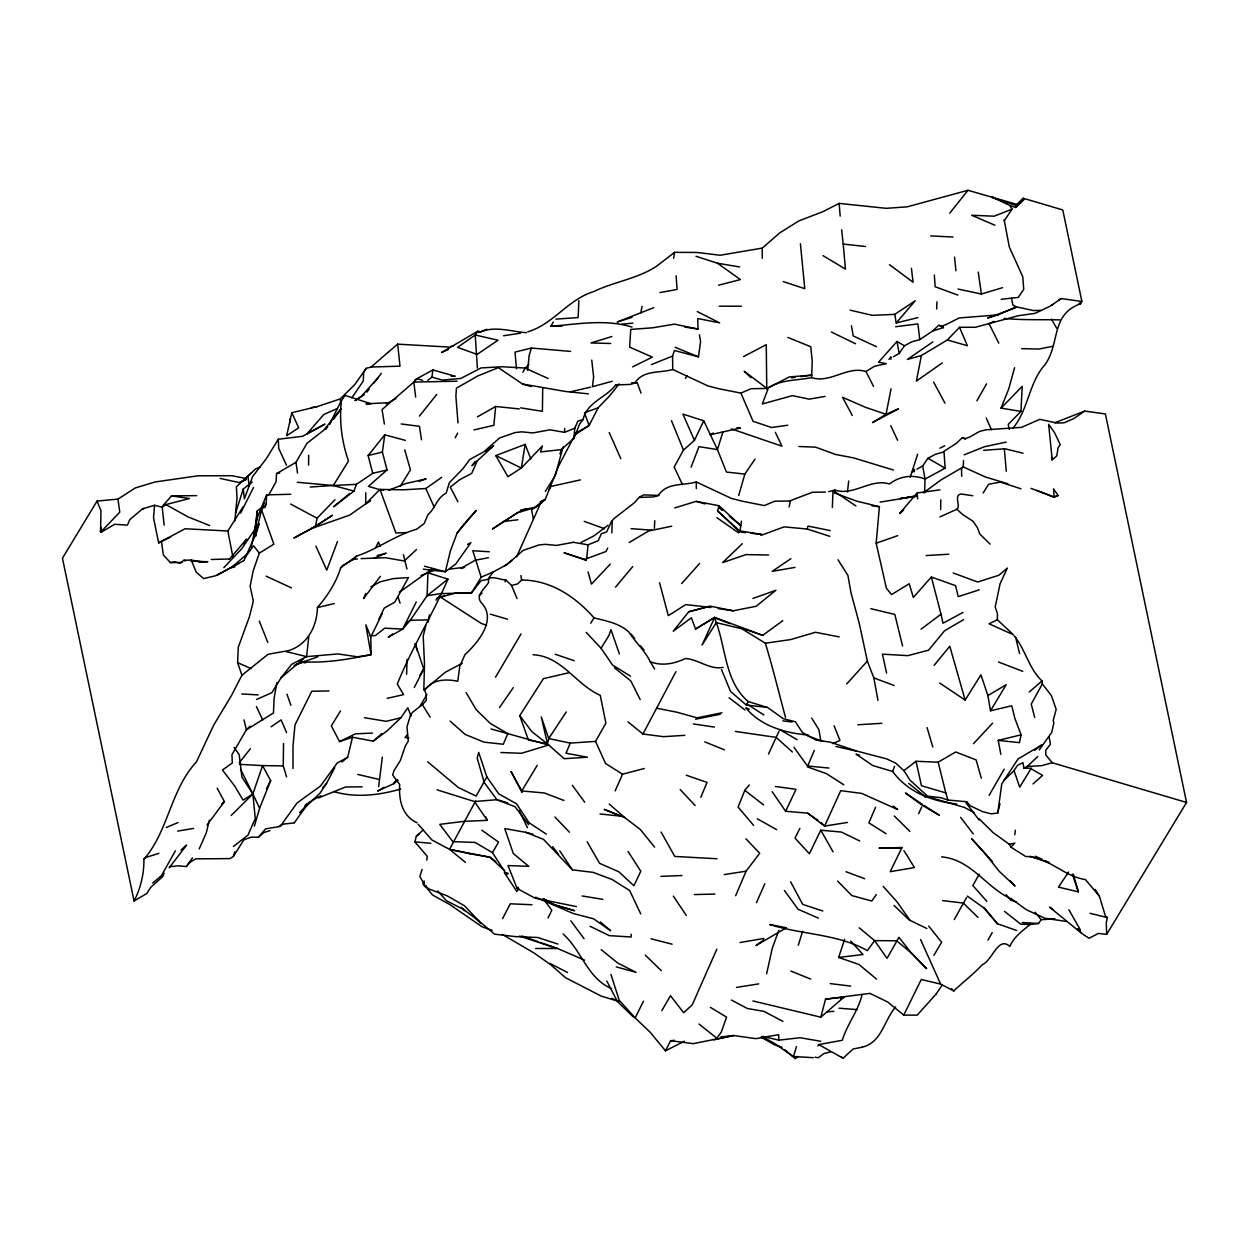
<?xml version="1.0" encoding="UTF-8"?>
<svg xmlns="http://www.w3.org/2000/svg" width="1249" height="1249" viewBox="0 0 1249 1249"><rect width="100%" height="100%" fill="white"/><g stroke="black" fill="none" stroke-linecap="round" stroke-linejoin="round"><path stroke-width="1.5" d="M292.984 768.51L293 745.981L295.014 724.842L311.766 691.259L329.002 690.962M117.968 499.1L119.763 512.199L100.56 532.199L100.95 510.685L97.032 501.099L117.968 499.1L135.36 487.922L154.923 482.005L197.842 475.807L231.924 475.728L245.507 478.367L255.514 469.015L259.901 467.064M997.389 619.785L989.052 623.797L1013.439 634.757L997.389 619.785L997.42 613.602L995.188 606.967L1000.106 583.658L1007.35 568.092L998.872 575.243L977.655 582.003L953.19 572.963M308.581 465.096L308.675 455.292M762.233 258.34L762.28 248.098L779.595 233.001L798.907 220.854L822.513 211.846L839.172 203.4L886.259 208.333L907.289 206.819L967.959 190.285L1016.811 204.368L1017.123 205.882L1015.64 207.459L1009.91 205.492L991.831 196.952M365.785 492.746L365.66 503.893L349.767 515.072L311.266 528.608L293.89 538.054L315.513 526.485L332.546 515.259L311.266 528.608M286.583 776.894L283.258 765.902L283.523 743.592M631.167 934.19L631.135 937L609.215 935.626L590.012 926.243M940.669 509.514L940.794 499.834M378.65 786.605L382.335 757.081M611.869 532.917L612.197 520.911M406.596 674.366L407.065 659.425M527.656 370.328L529.17 355.419L531.403 348.034L570.574 351.406M963.51 460.506L963.291 466.939L961.511 468.188L961.714 476.291M299.557 661.517C323.616 663.672 347.55 659.394 371.047 654.726L365.848 624.89L370.797 636.99L371.047 654.726L357.511 656.787L337.917 653.93L306.583 656.631L284.944 651.26L268.129 654.257L241.916 675.241L231.502 695.474L213.688 725.123L196.452 761.874C170.457 789.836 168.631 830.819 143.9 859.281C144.135 873.707 140.715 888.164 134.065 900.966L62.45 558.194L97.032 501.099M936.672 308.971L936.937 301.868M519.303 408.923L495.666 406.487L493.855 425.316L473.902 429.937M286.099 651.291C306.63 646.389 316.918 627.326 317.433 607.56C327.535 595.773 336.059 582.752 340.696 567.795L356.465 556.164C377.526 549.123 395.402 535.228 416.698 529.186L424.176 523.581L427.954 514.619C435.339 508.515 436.775 497.711 446.158 493.183L449.375 482.614L462.739 468.953L469.811 459.413L483.691 451.888L499.631 437.946L515.15 432.544L521.739 431.842L532.917 432.935L549.966 429.797L564.501 432.357L564.673 428.485M658.879 495.4L643.75 494.901L639.41 497.133L634.414 502.723L614.243 518.413L611.495 521.426L606.592 531.996L601.331 533.698L598.271 540.692L588.014 544.845L586.718 558.537M832.334 507.547L833.036 490.529L835.05 490.108C853.801 496.243 870.756 478.055 889.46 484.003C899.592 475.978 912.863 474.292 925.041 479.054L945.118 468.188L943.994 451.264L956.281 443.411L961.933 437.993L965.93 438.383L969.661 437.056L979.435 431.498L985.695 429.828L1021.604 427.345L1039.73 419.321L1056.982 423.052L1063.976 422.833L1073.812 418.587L1084.678 411.077L1105.381 413.934L1186.55 802.451L1106.661 934.361L1098.293 933.425L1089.081 938.264L1081.868 933.534L1077.746 928.631M890.865 359.275L890.974 356.855L888.96 359.384M914.362 471.763L914.471 469.343L912.457 471.872M654.382 528.327L654.757 520.739M241.916 675.241L237.622 662.626L238.294 647.201L249.394 616.834L252.766 603.486L253.204 600.535L250.128 586.296L253.11 571.027L259.339 553.135L273.859 544.142L261.541 509.826L266.084 504.206L266.677 494.854L290.752 494.276M387.986 402.756L366.019 403.786L371.062 403.77L345.099 395.387L341.445 400.617C339.088 420.975 341.742 441.693 348.502 461.053L333.296 485.502L310.205 487.016M1020.948 411.421L1022.213 386.331L1001.058 408.126L1020.948 411.421L1008.208 424.395L1009.364 429.484M333.436 419.461L341.039 408.782L323.663 430.312L306.973 443.317L295.982 462.317L276.544 473.636L276.045 481.786L268.832 494.76M381.007 490.061L368.408 486.345L387.034 469.967L382.381 452.076L384.754 434.839L405.332 440.366M835.55 493.371L856.611 501.099L879.405 506.704L876.174 543.206L886.4 588.217L891.583 594.571L909.225 583.751L913.316 597.459L931.364 577.007L955.563 585.656L958.233 596.632L979.294 589.825M530.841 458.961L525.126 444.394L495.806 455.588L507.89 476.696L521.364 468.032L542.394 445.955L540.552 451.951L561.238 449.609L573.962 438.352L574.774 428.204L577.834 421.21L583.096 419.508C586.796 402.1 606.374 397.713 615.913 384.63M162.745 505.845L171.519 495.915L189.489 498.507L165.898 504.58L162.229 507.235L154.579 505.267L153.533 517.82L158.639 542.925L185.071 528.749L227.864 531.012L243.149 506.735M578.849 300.619L578.131 317.574L555.883 319.104M234.874 520.692L237.029 497.664L236.373 486.767L251.673 472.731M255.998 535.993L256.919 526.391L255.686 534.463L243.898 560.551M308.768 636.615L306.583 656.631L291.704 664.265L281.103 677.739L271.923 692.617L256.529 699.487M847.446 491.997L848.711 481.006M253.875 537.304L257.263 510.888L261.634 507.75L264.335 502.879M674.772 507.937L696.13 501.349L718.94 505.72L717.597 510.935L739.908 532.027L741.438 521.192M427.751 380.336L431.935 377.151L432.872 369.938L455.198 376.277L451.326 376.246M721.563 669.714L730.509 691.384L746.34 705.076L767.464 707.402L783.373 718.737L795.394 721.766L802.404 732.476L815.94 740.079L830.148 742.14L856.533 751.008L886.774 758.924L895.752 763.17L903.854 770.633L910.006 780.157L927.601 796.144L940.981 797.705L947.913 800.063L966.71 801.717L970.426 805.886L982.541 811.585L991.097 813.848L997.748 813.021L1001.792 783.841L1018.029 758.955L1041.916 744.857L1034.625 750.352M1014.766 834.738L1015.359 830.242M750.868 377.635L744.232 371.265L766.948 388.439L751.071 388.72L740.922 393.107L719.393 388.845L707.996 385.957L672.743 369.47L672.555 356.09L674.429 350.485L698.472 356.839L700.595 341.43L699.409 334.732M426.752 860.124L427.283 856.361L414.871 841.873L416.323 836.284L419.164 833.754M254.796 534.869L255.358 531.012M255.92 527.172L257.263 510.888M1016.827 204.383L1023.134 198.232L1062.774 209.941L1081.884 301.446L1080.51 303.757C1050.534 314.483 1060.26 342.882 1045.21 364.411C1028.77 382.553 1028.645 409.063 1013.173 427.939M673.633 258.309L674.554 252.329L697.114 252.47L720.158 255.249L762.28 248.098M525.126 444.394L521.364 468.032L495.806 455.588M769.134 387.315C782.436 379.415 797.096 380.539 811.553 377.62L812.24 361.258L810.726 346.722L787.869 337.449M834.535 493.293L835.05 490.108M428.157 622.158L429.391 614.945M276.888 682.532L274.046 698.644L273.484 712.976L246.396 729.759L231.971 754.661L232.298 763.014L222.447 769.993L234.64 785.949L243.102 800.141L252.876 793.958L262.571 765.606L283.258 765.902M291.86 412.701L286.645 435.76L298.667 427.798L291.86 412.701L316.871 406.674L311.407 407.596M315.513 526.485L317.043 518.241L334.966 499.741M978.841 818.563L993.127 832.661L1009.239 844.215L1010.831 847.119L1025.694 856.502C1047.895 856.533 1063.617 876.376 1085.381 879.561L1099.401 896.173L1105.412 916.001L1107.285 917.547L1106.286 922.839L1106.661 934.361M829.836 536.336L807.369 529.061L807.853 526.594M789.165 506.907L790.305 501.005L792.631 499.803L812.396 492.262L825.355 492.09M640.768 312.968L642.064 306.317M891.052 388.845L886.041 414.309L872.52 422.584L898.39 408.86L886.041 414.309L865.557 407.361L842.544 397.291L852.286 415.48M1081.884 301.446L1061.182 298.589L1050.3 306.099L1034.984 313.374L1018.263 315.732L975.36 327.269L959.529 327.3L947.366 339.947L921.372 355.559L916.376 381.117L942.214 362.944M251.19 547.359L257.325 517.554L266.677 494.854M910.193 477.259L917.625 454.246M939.701 683.062L965.134 700.064L980.933 674.835L987.897 695.552L990.504 710.79L1011.768 705.794L1014.875 718.472L1021.12 734.818L1019.403 742.64L998.216 740.392L1000.839 754.427M766.605 973.83L772.35 948.007L778.892 930.271M261.541 509.826L255.686 534.463L259.355 523.784M997.748 813.021L999.981 803.7M341.914 761.937L347.644 757.331L352.499 737.222L373.279 741.157L387.518 730.493L400.913 717.738L407.798 707.777L411.062 715.88M425.847 625.421L423.208 636.131L424.488 663.906L423.817 690.166L445.269 672.29L462.239 663.235M209.442 820.125L206.288 832.833L199.2 848.93M752.882 1000.949L820.796 1017.17L825.558 999.138L869.882 993.377L887.68 1001.979L903.776 1015.109L917.188 1015.14L936.126 994.032M1014.578 367.721L1008.755 388.876L1001.058 408.126M979.044 820L966.336 803.091L966.71 801.717M738.69 495.51L744.857 474.105L755.036 459.086M254.374 826.12L259.605 808.244L270.658 780.641L262.571 765.606L239.964 764.357M796.472 1046.6L793.49 1056.513L813.349 1057.684M422.053 869.413L419.883 876.579L423.739 883.199M410.515 715.177L406.955 726.809L408.314 741.047L405.332 745.981L400.336 760.532L393.857 770.898L392.686 775.036L399.696 784.434C398.712 799.579 401.756 815.8 417.119 822.81M563.112 446.83L555.196 475.697L545.36 491.357M722.874 432.092L717.426 449.593L726.45 472.044L744.857 474.105M798.267 945.228L802.639 931.364M492.2 930.427L482.052 926.774L449.765 904.541L432.451 894.94L423.239 883.527L424.207 880.967M235.561 513.105L243.29 488.968L252.236 482.13M256.607 523.253L254.374 530.154L241.791 548.67L223.836 567.655M169.458 866.744L178.42 865.807L186.382 866.572L189.364 862.591L195.671 858.859L229.957 858.609L233.36 856.486L234.874 851.818M876.47 979.091L859 964.493L838.641 957.437L844.621 939.342M505.111 581.847L505.767 579.911C501.052 580.239 486.454 573.275 488.624 582.331C484.831 589.091 473.949 595.914 482.379 603.845C496.587 620.831 477.446 642.985 464.847 654.835L459.741 666.466L457.758 681.298C446.174 678.738 431.514 679.222 424.691 690.556L426.221 694.303L426.315 700.189L423.317 703.812M264.866 507.765L266.084 504.206M817.798 1046.006L818.735 1044.57L842.263 1040.292C847.072 1024.586 857.735 1011.565 861.857 995.64M349.486 493.605L333.655 506.751L354.013 491.091L356.387 484.331L372.748 473.309L387.034 469.967M956.812 804.013C932.019 801.187 907.929 792.397 892.645 771.46L894.487 766.371M337.511 541.473L326.77 570.122L315.872 546.078M768.494 387.643L762.358 403.958L792.412 395.636L809.211 399.149L825.136 396.401M464.566 523.253L457.118 533.058L450.374 550.965L445.331 571.761L423.27 569.185M164.087 873.176L162.823 876.501L150.817 887.227L146.82 893.488L134.065 900.966M691.087 467.173L698.987 446.642L717.426 449.593L703.749 420.788L682.906 414.09L694.444 440.366L683.468 450.062L674.179 467.048L682.407 484.456M779.033 731.165L768.525 754.037M559.927 453.933L562.019 448.547M573.962 438.352L579.677 423.911L583.096 419.508M749.291 784.95L744.81 790.336L738.097 807.057L753.6 825.355M516.68 556.711L541.426 501.349M365.692 593.494L363.615 598.521L380.383 576.32M533.011 654.757C561.691 656.053 575.789 684.468 600.254 695.365L605.89 723.202L595.539 741.406L570.247 743.093L566.016 753.209L587.405 757.206L564.173 758.689L548.701 745.029L491.06 728.979M700.814 797.299L707.028 782.405L686.247 775.207M449.781 848.867L475.588 801.046M735.63 895.752L746.09 871.178L759.704 853.239L745.95 838.86M875.58 807.291L868.836 822.872L886.072 833.692M814.27 750.43L807.385 766.87L826.354 773.599L843.793 784.794M756.472 902.699L764.841 883.683M615.179 790.882L622.517 774.208L644.281 768.494M477.134 461.1L471.654 473.433L460.038 479.491L450.264 487.094L457.868 501.645M421.007 575.508L427.954 572.791L447.954 579.161C432.513 614.867 411.795 648.09 397.307 684.015L403.583 694.616L387.206 698.347M782.764 620.722L762.671 635.351L714.693 617.412L702.032 645.093L716.286 622.642L714.693 617.412L695.568 629.043L691.4 617.771L673.242 631.229L688.714 611.791L709.932 606.108L733.257 610.792L756.129 606.28L775.941 590.246L752.913 598.49M382.21 613.649L370.797 636.99M817.986 820.437L807.635 813.146L785.637 811.272L796.05 789.306L775.395 786.48M918.624 813.708L921.731 806.995M716.832 949.178L692.18 1004.93L683.625 1012.689L670.479 995.734L661.798 1010.675M1009.91 205.492L1012.049 209.145L1004.258 220.808M694.444 440.366L703.749 420.788M627.997 721.86L642.938 734.022L675.896 671.712M903.776 1015.109L921.262 979.497L940.622 984.087L953.783 990.972C963.057 982.011 973.455 974.298 982.104 964.79C992.112 961.168 998.045 935.517 1009.832 946.414C1014.188 936.453 1022.385 931.114 1029.957 924.525L1038.559 923.479L1041.135 919.717L1054.983 918.811M375.855 547.359L378.478 542.004L380.118 546.328M528.608 824.637L515.025 806.698L496.93 799.719L484.175 782.42L477.18 758.049L478.71 752.429L486.86 776.925L476.103 796.081L458.289 787.479L427.611 761.765M901.997 847.509L901.278 848.321L878.984 848.087L901.997 847.509L890.178 871.677L914.44 867.571L903.917 850.6M378.915 618.989L384.255 608.076L394.778 602.127L408.454 577.6L393.497 578.584L380.383 581.737L370.922 586.78M548.046 917.953L551.793 910.318L544.127 899.78M607.701 548.061L606.015 551.496L584.704 559.396L564.002 552.761L586.281 560.348L584.704 559.396M684.343 1041.229L665.483 1050.831L650.089 1032.142L635.148 1017.951L643.469 1001.167M416.245 602.018L402.709 629.106L388.283 637.302L392.686 633.883M240.589 513.183L253.531 487.438M799.875 828.43L795.004 838.095L809.383 853.77L820.78 830.21L841.358 832.053L859.749 840.983M414.309 687.496L423.708 668.918L415.293 643.75M665.483 1050.831L670.588 1040.745L674.366 1040.323M329.689 423.77L341.445 400.617M522.972 372.218L525.095 368.08L548.124 378.478M619.098 383.896L609.84 395.683L598.177 407.736L589.091 425.534L574.524 435.042M266.349 789.04L270.658 780.641M575.82 433.184L558.412 466.423L545.267 499.397L535.837 507.281L517.476 512.777L492.559 528.889L517.476 512.777L526.157 508.608M309.986 801.468L299.744 812.709L319.947 793.224L326.535 783.451L334.748 767.698M502.52 918.733L510.31 903.792L531.965 904.76M455.214 437.79L457.665 433.075M1033.017 783.919L1042.618 775.426L1030.394 768.385L1023.868 768.026L1022.962 762.624L1017.357 765.45L1014.047 770.633L1003.759 780.578M448.5 347.035L397.682 344.146L399.992 366.16L371.109 367.05L366.222 368.346L354.716 384.645L340.212 398.931L316.403 406.893M954.283 919.545L966.57 897.516M1014.157 635.803C1025.538 649.636 1028.676 668.34 1041.994 680.939L1042.337 683.952L1031.252 704.108L1034.703 717.535M685.514 378.447L687.028 375.715M979.185 874.206L972.846 885.572L986.897 901.356M175.375 850.834L161.386 875.721L152.721 883.027M766.683 707.231L748.307 701.595L746.34 705.076L747.152 704.155M987.99 940.138L992.206 932.644M562.222 326.145L550.871 326.254L553.26 322.055M976.937 400.757L986.523 383.896M989.146 795.348L1004.165 769.15M419.711 675.834L423.708 668.918M521.052 633.899L495.494 677.223M518.741 888.289L516.867 891.536L504.471 872.77L508.093 873.176M504.424 871.131L492.449 852.63L498.57 842.107L481.786 830.195M420.273 705.779L426.893 694.569M329.502 424.566L331.001 422.037M933.877 955.329L941.668 942.277L928.694 926.071M990.504 710.79L1006.21 684.686L987.897 695.552M537.242 765.325L521.77 790.929L522.004 792.444L511.013 771.476L521.77 790.929L544.47 793.006L563.908 800.468M340.446 710.978L331.328 725.934L339.572 741.609L352.499 737.222M400.414 486.142L410.437 469.843L404.723 449.843M1031.409 768.057L1019.684 787.151L1014.047 770.633M337.511 408.47L323.866 414.449L306.817 434.012L324.881 424.129L302.555 436.276L278.293 439.258L266.38 458.602L252.626 476.556L244.351 498.897L243.29 488.968M630.48 676.162L612.541 665.046L601.066 648.247L608.825 635.663L610.964 629.683L619.379 653.93M493.246 571.917L481.177 577.21L471.513 592.869L440.6 593.618L427.096 595.711L410.281 620.238L402.709 629.106L384.739 628.169L375.34 635.6L370.094 635.772M590.699 623.173L594.04 617.849C575.383 596.757 551.012 580.192 521.614 579.989L517.695 583.876L511.59 585.484L505.767 579.911M233.36 856.486L243.633 840.171M100.935 532.339L114.689 524.299L127.429 525.126L129.834 519.537L142.542 508.843L154.579 505.267M549.092 489.405L551.012 486.423L580.41 479.881M425.987 885.635L425.206 886.821L423.224 884.261L428.953 888.96L447.485 896.001L464.456 905.775L478.789 920.888L494.526 934.158L515.821 936.656L537.663 937.484L557.913 944.057M526.453 332.671C511.575 331.688 495.338 325.755 481.13 331.781L477.696 331.235L475.213 335.013L457.556 347.363L477.087 354.404L498.008 340.212L475.213 335.013L477.383 368.049M1039.23 749.946L1051.705 732.476L1053.875 722.952L1053.157 720.626L1056.17 709.416L1051.377 695.537L1042.337 683.952M566.234 711.961L548.701 738.565L547.515 743.951L528.374 739.939L519.74 715.615L543.424 678.66L569.279 672.649M936.126 994.017L942.136 985.102M366.222 368.346L363.646 372.202L363.303 380.898L351.89 397.822M307.441 804.247L294.405 822.716M1068.551 872.036L1058.434 887.118L1078.34 891.833L1073.297 874.113M243.524 543.69L246.615 539.115L229.129 559.521M410.515 715.177L412.592 712.273L423.317 703.843M893.457 356.699L899.171 353.498L904.448 345.786L912.051 341.726L919.779 339.634L932.769 330.923L938.436 325.505L942.433 325.895L946.164 324.553L959.076 317.964L998.092 314.857L1016.233 306.832L1033.469 310.564L1040.479 310.345M916.953 469.187L922.668 465.986L927.945 458.274L935.563 454.214L943.276 452.122M895.642 1006.866C884.089 1020.168 881.888 1042.415 862.341 1047.115M488.531 578.271L493.308 571.901L507.188 564.376L523.128 550.434L538.647 545.032L545.235 544.33L556.414 545.423L573.463 542.3M499.459 707.621L513.261 687.684M939.888 516.899L956.921 509.264L958.014 507.719C959.357 503.597 954.377 495.01 961.012 493.995L972.784 495.744M186.382 866.572L192.471 857.891M143.9 859.281L144.993 857.751L158.873 853.348M876.283 894.612L871.771 901.013L851.787 895.564L837.611 881.06M325.661 429.547L327.8 426.549M207.022 825.089L224.383 801.577L217.185 788.213M475.182 461.459L471.966 465.674L493.62 445.815L485.767 451.373M169.208 867.774L186.585 845.089L181.121 849.898M366.894 392.124L369.126 389.22M373.576 383.427L381.367 373.295M244.695 557.866L253.625 545.782L259.339 553.135M239.199 762.842L250.393 748.697M419.43 416.136L436.697 394.465M576.398 906.587L535.04 898.187L517.117 888.461L518.07 887.258M372.748 473.309L368.127 455.542L384.754 434.839M407.424 734.568L405.051 737.519L408.907 737.956M949.771 213.157L967.959 190.285M934.127 665.374L949.786 646.233L965.134 700.064M340.696 567.795L342.804 565.438L353.842 559.302L356.465 556.164M396.136 780.719L393.654 783.685L377.651 791.054L384.208 787.26M615.538 587.108L632.743 566.593M457.118 533.058L476.212 510.451L465.861 521.832M940.013 489.858L917.109 492.949L899.608 513.542L903.745 509.857M435.917 600.113L439.648 595.757M894.784 314.358L896.236 322.945L915.252 300.728L894.784 314.358L872.348 315.357L850.147 310.158M269.971 830.632L264.085 832.443L258.246 837.33L251.33 837.08L243.477 839.906M258.246 837.33L265.662 828.836L280.26 826.432L296.997 803.029L320.525 785.996L337.183 763.045L347.644 757.331M397.244 779.61L393.654 783.685L398.041 780.344M904.448 345.786L897.001 341.477L878.562 362.194L886.306 363.678L874.597 366.222L865.947 371.515C847.259 365.567 830.304 383.755 811.553 377.62M681.657 583.564L699.627 563.455M378.26 377.526L361.211 396.495L354.966 400.617L364.24 394.59M846.681 683.952L867.352 661.127L859.265 623.407L850.991 592.729L847.93 575.461L838.048 559.802M322.71 787.604L326.535 783.451M973.502 743.67L992.58 723.187M610.261 564.111L591.448 584.126L588.076 571.917M525.08 368.393L528.873 364.38M925.134 797.44L926.196 796.331M203.993 562.175L191.269 560.067L183.993 560.239L180.09 563.158L174.876 561.925L170.41 562.581L163.354 554.993L161.418 541.348L170.598 537.101M387.643 352.655L371.109 367.05M231.19 815.488L252.876 793.958L240.542 769.212M1010.831 847.119L1014.891 843.106L1009.239 844.215M250.003 726.215L246.396 729.759L243.961 719.861M221.666 804.2L224.383 801.577M1015.64 207.459L1023.79 199.637L1023.134 198.232M742.343 543.674L722.578 562.643L745.95 554.603L768.572 555.024M616.257 384.942L630.027 384.427L634.648 383.178C643.454 369.548 659.534 373.42 672.743 369.47M1023.868 768.026L1027.271 766.464L1037.747 756.472M307.363 660.908L305.24 662.891L299.869 661.642M1023.79 199.637L1017.123 205.882L991.925 197.436L993.017 196.952M416.526 549.513L404.254 560.988L385.613 557.725L361.07 558.615M304.897 805.605L307.223 803.497M243.305 480.334L245.507 478.367M373.279 741.157L381.679 733.694M246.318 554.65L231.237 567.717L234.937 566.905M1029.176 692.055L1041.994 680.939M820.796 1017.17L843.996 997.139L825.558 999.138M387.799 352.53L397.682 344.146M281.103 677.739L303.585 658.754M311.454 800.671L321.087 795.785M447.954 579.161L427.096 595.711L427.954 572.791L434.48 570.153M233.391 846.479L248.036 835.05L255.264 818.548L252.876 793.958L241.916 777.081L239.215 754.724L234.063 747.355M674.554 252.329L657.13 265.834C637.817 278.824 614.383 281.556 593.79 291.579C568.03 299.276 553.307 324.334 527.765 331.828M479.132 595.398L482.067 593.119M405.878 623.641L410.281 620.238L428.22 619.926M798.189 1056.435L795.27 1058.715L784.903 1049.816M504.939 565.781L512.277 560.114M903.854 770.633L916.032 761.281L938.155 762.187L955.704 751.976L976.14 759.923L981.308 778.158M607.935 525.283L593.868 535.915L581.113 542.409M399.383 592.229L431.967 569.044M921.091 629.153L941.012 614.196L931.364 577.007M923.245 492.98L941.121 479.866L963.291 466.939L985.445 477.024L1007.818 483.769M818.735 1044.57L843.028 1058.246L853.161 1048.988L862.107 1047.208M763.826 939.873L755.973 945.555L786.37 927.757L769.727 924.51C801.842 934.767 837.72 933.799 867.368 950.63L874.597 940.622L896.657 940.762L912.238 953.768L926.649 968.678L912.067 953.908L898.905 937.328L887.04 958.358L874.597 940.622L859.218 927.82M370.578 500.896L365.66 503.893L379.977 489.421L403.177 489.811L425.847 488.515L441.693 477.321M416.323 836.284L423.333 829.789M932.862 341.898L907.399 359.431L921.372 355.559M271.08 726.777L281.103 719.892L286.552 732.617M790.929 558.662L772.225 571.339L794.989 567.405M1051.72 305.209L1052.626 304.631M1058.996 299.932L1061.182 298.589M1084.678 411.077L1054.781 422.787M1010.769 898.312L1026.319 909.694L1044.757 918.202L1066.63 921.512M695.568 629.043L714.693 617.412M478.71 332.515L486.891 329.314M629.231 542.519L648.59 531.012L671.743 526.204M1081.212 302.227L1079.089 303.476L1080.51 303.757M963.604 619.645L944.541 630.792L928.553 650.198L907.836 655.647L882.419 654.164L886.587 673.07M577.475 432.232L589.091 425.534L585.11 414.606M158.639 542.925L161.418 541.348M477.415 416.854L495.666 406.487M840.718 998.966L843.996 997.139M217.045 575.321L238.512 563.408M713.351 433.013L710.166 434.777L740.438 428.032L736.894 427.767M477.696 331.235L441.506 352.53L448.11 349.564M414.777 379.883L432.872 369.938M386.16 403.927L395.933 398.587M962.995 612.432L943.011 623.22L941.012 614.196M467.532 544.439L470.92 542.612L455.682 564.08L445.331 571.761L424.488 566.203M243.68 560.676L215.718 575.727L203.665 578.615L196.28 572.245L191.269 560.067M564.501 432.357L574.774 428.204M743.655 356.543L766.262 344.677L766.761 389.11M766.808 388.517L789.243 376.964L811.959 375.09L800.843 376.605M939.919 448.204L944.775 445.737M220.167 478.398L239.386 482.629L246.178 479.241M632.603 366.878L652.337 357.136L629.652 347.128L630.745 329.408L652.712 327.8L674.413 324.131L697.988 329.049L697.769 318.526L719.643 322.867L697.301 311.61M339.572 741.609L355.372 733.85L372.452 733.085M540.052 501.911L545.267 499.397L531.606 509.826L533.401 519.319M423.239 883.527L424.473 882.949M993.954 321.352L989.005 323.632L998.794 343.163M832.911 743.655L839.968 740.407L834.082 725.778M439.695 597.678L444.738 595.383M239.386 482.629L246.162 479.554M166.258 827.494L178.014 822.545M279.901 825.714L283.929 824.043L294.218 822.919M373.873 558.303L386.128 553.198L377.198 555.555M1036.654 490.357L1054.125 497.149L1053.563 488.859L1058.137 495.494L1054.125 497.149L1031.018 488.375M830.616 1051.861L823.965 1053.547L818.236 1057.778L815.019 1057.169M651.369 364.614L672.555 356.09M964.166 454.839L984.571 446.689L1006.163 442.115M1012.049 209.145L994.22 216.202L971.691 215.25L994.938 225.226M388.673 490.233L405.722 483.582L426.128 478.867L419.133 481.365M653.742 307.676L617.209 322.023L631.932 317.34M293.968 665.467L304.803 661.299M760.922 535.399L784.122 526.859L807.369 529.061M584.438 412.779L598.177 407.736M1015.812 307.691L987.709 317.995L998.092 314.857M318.511 797.908L345.505 786.995L362.148 786.839M295.997 664.577L317.777 656.833M876.174 543.206L897.719 535.649M1053.906 496.915L1058.137 495.494M142.901 509.014L143.37 508.296M317.433 607.56L334.31 603.564M932.769 330.923L943.401 327.628L942.433 325.895M611.869 336.543L590.964 342.96L610.683 343.475M548.701 745.029L521.473 753.288L500.896 752.523M958.03 289.065L981.402 294.03L1002.51 287.692M612.291 381.242L592.479 386.706L593.618 376.917L591.745 360.118M437.322 598.021L455.276 593.119L471.513 592.869L481.068 580.723L488.546 579.193M1186.55 802.451L1052.283 762.764L1041.744 765.653L1027.271 766.464M688.714 611.791L707.168 606.998L710.884 607.529M718.55 285.209L740.407 279.573L717.488 263.242L696.005 256.295M450.218 346.598L453.668 345.723M400.586 789.087C378.9 795.254 355.606 798.08 333.67 791.569M531.403 348.034L515.01 352.093L516.462 368.611M896.236 322.945L917.906 317.605M368.127 455.542L382.381 452.076M400.913 717.738L386.222 721.313L364.443 717.707M998.216 740.392L1021.12 734.818M723.03 667.403C709.682 669.964 698.659 659.441 685.514 658.52C674.21 663.703 662.36 666.357 650.276 661.767C644.89 650.557 635.632 642.532 628.95 632.135C619.239 623.126 606.093 620.972 594.04 617.849M828.665 491.653L833.13 490.607L855.908 505.954M570.34 391.843L590.636 387.128M790.32 501.005L774.567 501.208L764.419 505.595L742.905 501.333L731.492 498.46L696.255 481.958C683.031 485.908 666.95 482.052 658.145 495.666L653.524 496.915L639.753 497.43M713.803 1039.855L733.522 1035.53L755.942 1038.653L778.673 1034.656L778.767 1040.167L800.063 1037.732L820.734 1041.26M276.544 473.636L279.729 472.949M722.016 712.773L697.114 717.847L676.958 712.227L656.646 708.199M695.584 719.221L720.205 714.256M1052.735 346.316L1038.934 349.049L1021.588 348.643M488.468 557.694L475.26 560.223L460.787 568.482L464.55 567.28L449.874 569.076M880.108 502.114L916.641 496.15M520.396 510.123L535.837 507.281M660.003 292.547L677.052 289.471L676.131 275.779M740.017 942.527L763.857 938.436M916.625 495.791L900.248 498.554L916.657 496.228M177.655 831.085L193.595 828.446M847.493 822.451L824.637 826.089L807.635 813.146M736.473 987.397L758.721 983.9M724.186 874.597L746.09 871.178M503.628 335.747L520.677 333.14M748.307 701.595C725.279 682.391 725.966 648.902 716.286 622.642L741.875 628.778L765.372 643.219L790.476 639.613L815.441 632.275L839.141 636.896M787.791 425.222L771.585 427.517L753.069 421.335L740.922 393.107M791.585 377.854L795.285 377.354M196.702 495.619L171.519 495.915M895.658 326.738L917.921 323.897L919.779 339.634M503.222 521.536L517.913 519.787M838.641 957.437L862.997 954.533L850.725 941.09M983.166 492.965L988.646 484.237L1000.449 482.114L1020.995 488.796M1001.198 299.276L1018.216 297.434L1023.727 289.378L1022.775 276.778L1009.333 247.052L1004.118 219.73M983.65 450.311L1004.899 448.766L1023.025 453.215M720.829 1036.857L733.522 1035.53L693.398 1043.649L670.588 1040.745M142.542 508.843L143.776 508.718M353.842 559.302L357.448 558.959M1059.886 319.9C1041.338 319.416 1022.775 320.275 1004.118 318.433M621.924 324.131L632.821 323.148M444.004 379.961L460.834 378.431L481.115 367.924L502.129 366.722L525.095 368.08M550.871 326.254C577.85 324.131 605.484 318.87 631.978 327.097M437.119 789.852L474.448 801.53L496.93 799.719M826.729 1011.877L833.864 1011.315M634.648 383.178L637.271 382.975L641.049 393.17M684.764 735.349L663.36 736.66L642.938 734.022M857.86 724.763L881.841 723.312M926.227 555.54L948.897 554.228M297.278 482.255L333.296 485.502L356.387 484.331M405.972 532.558L395.902 533.011L379.977 489.421L383.474 490.154M198.841 562.081L207.88 561.707L191.081 561.176M485.783 816.862L487.297 820.359L464.222 821.327L439.773 824.371L452.825 841.639L475.073 842.451L492.449 852.63M660.908 876.361L681.938 875.533M418.196 824.324L431.92 839.999L449.609 849.414L489.951 857.204L495.9 861.576M211.159 559.49L229.535 558.99M694.413 894.565L714.928 894.065M170.41 562.581L182.042 562.503M535.618 948.506L557.507 948.475L584.626 960.169M719.237 306.192L741.484 306.208M902.043 498.023L905.853 498.039M457.072 381.179L413.809 382.085L382.038 409.563L384.38 424.036M631.588 382.787L637.271 382.975M798.814 446.502L815.644 447.173L835.581 454.449L853.613 457.899L893.41 470.03M1029.957 924.525L1020.761 924.151L1004.493 911.348M930.724 235.936L952.987 236.998M1022.244 922.558L1038.559 923.479M241.76 693.929L258.215 694.928M489.343 551.761L472.793 550.747L481.177 577.21M631.088 528.67L651.869 530.169M1099.292 896.048L1095.17 889.429M717.02 858.75L674.788 856.455L661.08 832.037M839.016 1008.193L856.986 1009.614M808.181 735.052C785.293 733.038 760.984 726.247 745.84 707.855L749.244 709.151M414.871 841.873L430.827 843.262M828.961 768.041L807.494 765.996L793.989 747.355M588.357 393.857L565.735 391.515L522.504 384.021L498.32 367.643L477.789 375.965L456.4 388.205L455.901 396.526L457.993 422.958M600.004 813.989L621.05 816.159L604.188 809.352L624.781 817.611L640.269 829.445L654.617 847.119M841.639 229.816L843.2 244.055L865.463 246.521M741.719 532.23L745.325 532.62M750.743 533.229L761.578 534.416L739.424 530.841L717.597 510.935M707.168 606.998L685.748 604.594L668.324 615.632L659.534 582.705M872.067 505.876L879.405 506.704M942.589 900.607L963.291 903.058L977.998 917.453M782.842 720.845L792.1 721.984M517.117 888.461L508 865.557L528.733 866.338L513.339 853.551L504.737 828.587L525.72 832.318L543.502 839.359L572.37 869.835L593.306 872.395L612.213 879.546L629.683 890.568L640.721 913.893M830.195 983.603L850.647 986.101M735.333 731.43L776.113 737.378L792.35 751.976M401.194 423.957L419.445 426.315L421.491 439.773M718.347 608.622L733.257 610.792M693.351 723.936L714.444 727.09M684.733 327.066L697.988 329.049M807.728 735.817L822.732 741.438M520.661 407.861L542.394 411.296L542.722 387.565M588.014 544.845L573.478 542.3M582.206 895.97L602.877 899.374M717.488 263.242L739.705 266.943M469.53 853.691L489.951 857.204L504.939 871.053M808.181 526.094L830.242 530.606M570.247 743.093L548.701 738.565L541.285 716.895L547.515 743.951L531.933 731.695L519.74 715.615M469.702 853.691L449.609 849.414L465.487 862.388M836.034 746.48L856.268 751.133M357.776 774.442L378.822 779.36M762.842 1036.389L778.767 1040.167M870.818 608.669L894.83 614.446L902.574 646.014M1090.018 913.3L1107.285 917.547M651.088 938.826L672.134 944.182M525.72 832.318L532.948 834.191M333.296 485.502L354.013 491.091M929.724 797.315L964.618 807.494L974.22 812.756M616.288 966.882L636.053 972.331L617.896 963.151L601.175 949.63M941.621 856.876C970.426 859.328 985.523 886.368 1009.66 898.203M431.935 377.151L443.832 380.508M696.13 501.349L705.076 503.925M498.726 800.234L507.703 802.81M947.366 339.947L967.382 345.723L959.529 327.3M490.279 614.149L507.484 619.207M947.913 800.063L945.79 792.896L921.45 785.73L916.032 761.281M522.504 384.021L531.168 386.581M892.645 771.46L872.832 765.575L856.049 754.146L859.624 755.317M731.399 428.891L781.952 446.174L775.364 432.357M1016.077 901.856L1010.706 900.217L1006.163 894.674M619.348 1001.636L601.237 996.109L565.594 977.748L550.497 964.571L534.104 953.034L502.348 934.424M556.679 948.381L519.568 936.032M422.63 380.336L417.228 378.634L413.809 382.085L415.667 397.057M782.03 1047.286L775.083 1045.07L760.969 1037.17M783.232 281.587L804.762 288.644L800.406 243.649M822.794 911.005L802.701 904.385L790.617 881.763M555.181 654.242L574.306 660.721M1030.128 856.268L1049.129 862.84M738.815 627.06L762.671 635.351M539.99 942.355L557.507 948.475M967.366 896.111L983.666 907.804L997.42 923.745L1016.748 930.536M522.082 936.001L538.241 941.73M584.235 521.364L604.5 528.717M486.642 625.374L481.146 623.36L439.96 596.741M957.811 295.076L935.142 286.739L934.33 275.045M845.963 871.724L864.667 878.703M867.352 661.127L873.832 677.91L894.19 685.529M998.497 662.017L1022.775 671.337M715.568 618.083L729.838 623.641M535.634 897.235L573.244 913.503L593.556 918.811L610.636 930.708L600.504 922.074M209.723 525.564L188.099 516.914L165.898 504.58M790.836 971.051L810.726 979.075M704.811 741.89L724.514 749.884M675.084 347.284L698.472 356.839M100.217 531.215L101.825 531.887L100.826 527.265M504.471 872.77L507.797 874.175M818.392 918.124L798.127 909.288L784.403 890.475M237.622 662.626L251.268 668.683M1035.296 856.236L1042.244 859.359M1045.725 860.92L1049.191 862.481M611.807 998.326L618.833 1001.557M876.548 346.722L853.208 335.95L851.443 325.739M266.146 576.179L291.47 587.873M926.867 928.507L909.163 919.967L894.034 905.431M831.397 332.031L855.549 343.74M183.993 560.239L185.492 561.004M478.789 920.888L463.832 909.678L446.361 900.654L437.79 890.943M549.95 963.385L567.561 972.518M782.951 1021.432L764.029 1011.378L747.292 1008.474L731.399 1000.027M611.495 988.599C587.311 978.279 581.659 950.38 563.049 933.987M290.642 504.05L317.043 518.241M543.253 898.702L554.4 904.698L574.618 910.724L554.587 904.979L543.315 898.796M1016.233 306.832L1012.861 304.959L1011.487 298.183M939.092 325.224L943.401 327.628M962.589 437.712L965.461 439.32M757.269 818.766L776.628 829.633M761.952 1036.358L776.347 1044.57L792.709 1056.201M927.945 458.274L945.118 468.188M779.688 729.541L797.143 739.72M823.013 255.655L845.464 269.097L843.2 244.055M710.353 1007.334L726.559 1017.123L721.266 1032.158L716.848 1038.184L699.018 1024.055M622.517 774.208L605.578 763.529L595.539 741.406M923.948 805.418L939.295 815.254L921.793 804.965L905.509 792.99L922.418 804.434M748.666 705.139L763.826 714.943M546.313 834.098L529.092 822.779L516.462 803.747L498.726 793.864L486.86 776.925M1052.798 909.334L1049.597 907.149L1080.916 932.784M716.926 517.695L738.674 532.901M820.952 822.513L824.637 826.089L840.733 790.648L861.701 793.412L897.703 809.555L893.269 806.073M889.491 264.679L913.113 282.258L911.411 268.332M729.057 697.769L744.966 709.947M744.81 790.336L763.607 804.918M463.832 909.678L465.237 910.771L461.068 907.211M908.679 783.388L924.885 796.347M614.461 667.809L630.854 680.986L640.175 699.518M841.436 1056.966L843.028 1058.246M719.377 508.046L722.234 510.373M729.354 516.212L740.735 525.548L718.94 505.72M609.231 804.028L624.781 817.611M966.336 803.091L969.224 805.652M450.108 721.126L465.159 734.443L484.144 742.156L503.269 744.248L507.797 733.663L490.326 723.452L476.181 709.666L466.096 692.524M956.921 509.264L962.604 514.526L972.94 521.208L977.374 527.546L979.762 533.947L990.098 544.127M633.29 1016.905L617.537 1001.682L606.764 980.949M645.28 955.095L661.346 970.692M894.3 816.003L909.881 831.397M475.416 918.046L480.646 923.37M951.582 988.677L953.783 990.972M554.868 816.987L569.435 832.177M986.273 854.972L971.675 838.75L992.502 861.576M586.249 632.416L601.066 648.247M680.174 789.555L695.068 805.496M1010.004 880.529L1015.015 886.072L999.106 871.209L985.274 853.816M635.148 1017.951L619.161 1000.184L610.964 974.423M883.184 886.384L897.063 901.903L910.099 920.466M1052.283 762.764L1045.741 754.896L1045.756 750.227L1050.425 744.263L1049.051 736.52M983.915 907.336L997.42 923.745M631.151 634.133L634.664 638.489M640.534 645.749L644.047 650.089M1035.171 912.207L1041.135 919.717M960.668 817.392L973.236 833.879M552.636 846.681L558.506 854.378M570.793 920.825L584.095 938.733M572.354 785.324L584.688 802.217M772.163 791.663L785.637 811.272M474.448 801.53L487.297 820.359M673.336 896.126L686.294 915.408M559.724 850.85L572.37 869.835M628.028 851.443L640.799 871.256L633.899 885.76L618.864 871.802L599.582 863.324L587.155 841.748M811.663 718.066L818.876 729.619L820.687 739.861M422.412 704.733L430.156 717.223M650.276 661.767L654.632 669.042M1068.879 909.74L1080.463 930.052M820.78 830.21L833.067 851.849M1051.455 319.041L1056.638 328.237M933.581 382.085L944.962 403.162M865.947 371.515L873.551 386.456M519.178 810.523L527.437 827.697M256.42 706.622L262.727 719.986M252.876 793.958L259.605 808.244M890.756 425.69L897.594 440.272M286.536 465.237L278.73 448.485L278.293 439.258M940.622 984.087L920.56 939.482M425.847 488.515L434.121 506.985M609.231 432.576L620.784 458.602M986.21 417.947L991.441 429.75M511.59 585.484L517.07 598.583M739.424 530.841L739.908 532.027M671.478 420.679L683.468 450.062M259.308 621.05L267.801 642.439M286.973 694.179L290.876 705.279M1072.36 874.284L1078.34 891.833M406.971 568.998L403.38 554.697M397.869 596.569L400.086 603.142M765.372 643.219C772.803 667.762 778.83 692.602 785.496 717.363M415.152 643.672L417.26 650.745M927.07 727.589L932.8 747.011M938.155 762.187L945.79 792.896M1015.64 637.318L1019.574 653.586M227.864 531.012L232.876 556.992M873.832 677.91L877.969 700.377M922.668 465.986L925.041 479.054L924.619 492.559M897.001 341.477L899.171 353.498M520.927 575.555L521.614 579.989M340.321 400.07L340.821 403.521M978.248 272.095L981.402 294.03M295.982 462.317L297.512 473.09M247.942 476.54L249.254 486.204M162.229 507.235L164.15 525.158M954.548 257.075L955.922 270.736M917.109 492.949L917.672 498.788M839.172 203.4L840.171 216.093M1006.288 471.185L1004.337 448.828M289.69 418.93L289.909 422.474M696.255 481.958L696.349 488.609M1052.033 457.993L1051.814 460.21L1056.795 455.885L1058.106 447.673L1060.292 444.644L1054.531 432.654L1048.614 424.285L1052.033 457.993"/></g></svg>
